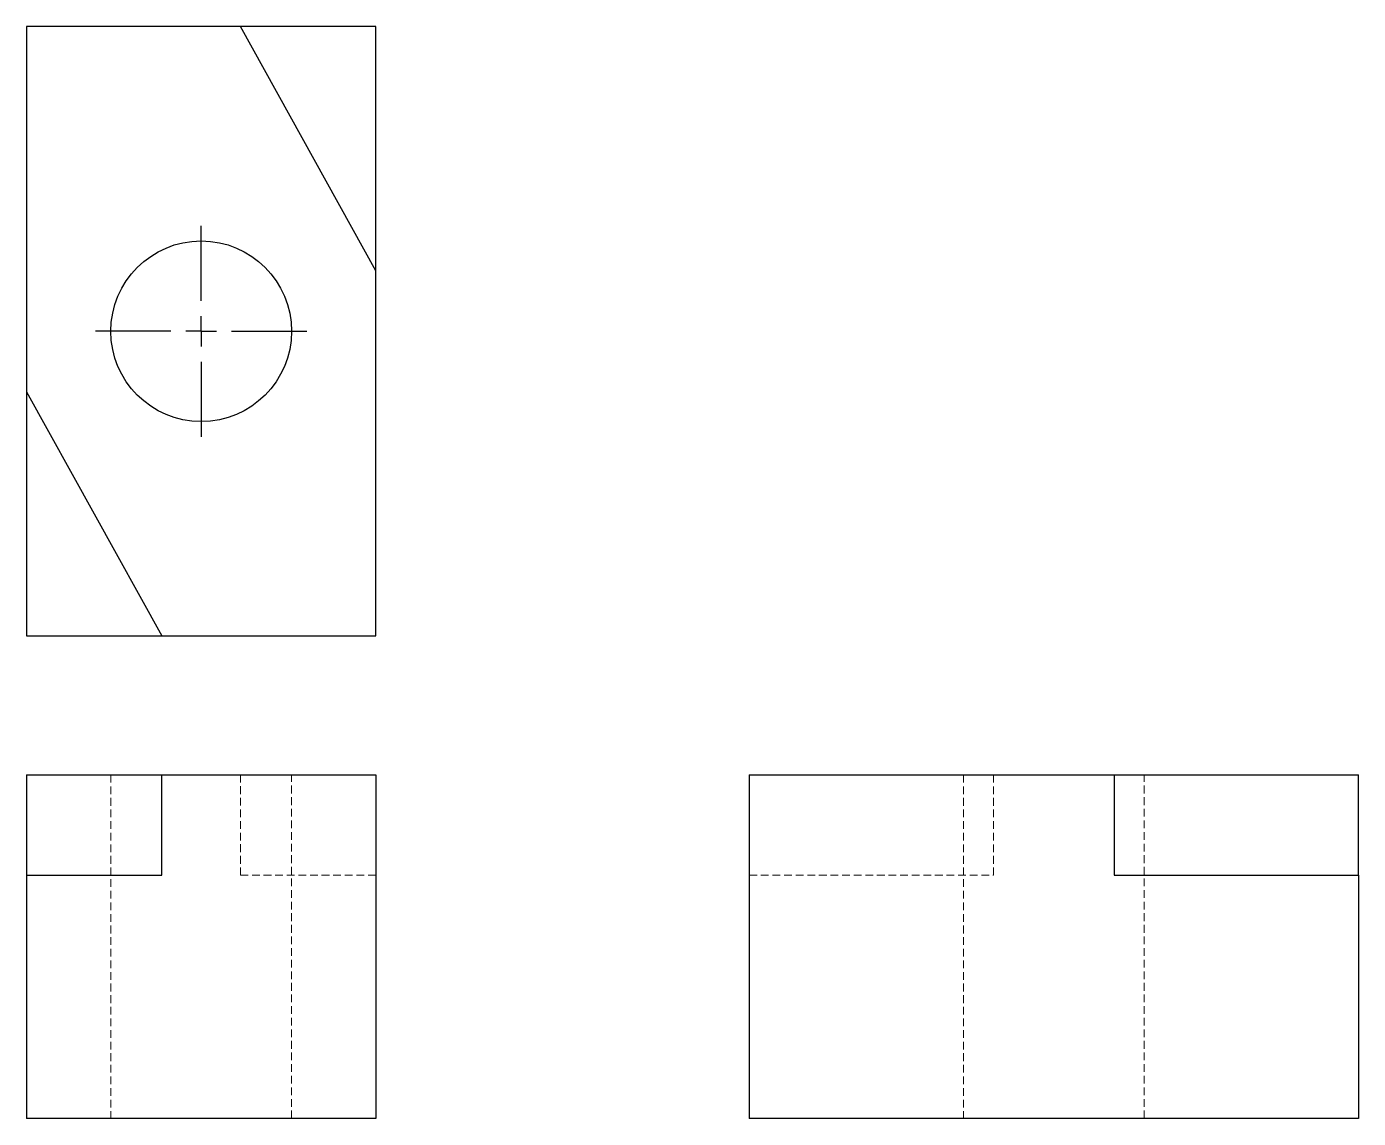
# Model space of a CAD drawing. Header units: millimetres. Extents: x 54 to 273, y 29 to 208.
import ezdxf

# ---------------------------------------------------------------- set-up
doc = ezdxf.new("R2010")
doc.units = ezdxf.units.MM
doc.linetypes.add('HIDDEN', pattern=[1.905, 1.27, -0.635])
doc.layers.add('10', color=7, linetype='Continuous')

# ---------------------------------------------------------------- blocks, each defined once
blk = doc.blocks.new('SW_CENTERMARKSYMBOL_0')
at = {"layer": '10', "color": 0}
for p, q in [((0, 5), (0, 17.33)), ((0, 0), (0, 2.5)), ((-5, 0), (-17.33, 0)), ((0, 0), (-2.5, 0)), ((0, 0), (0, -2.5)), ((0, 0), (2.5, 0)), ((5, 0), (17.33, 0)), ((0, -5), (0, -17.33))]:
    blk.add_line(p, q, dxfattribs=at)

msp = doc.modelspace()

# ---------------------------------------------------------------- linework, layer by layer
at = {"color": 7, "linetype": 'Continuous', "lineweight": 25}
for p, q in [((54.34, 208), (54.34, 148.08)), ((89.44, 208), (54.34, 208)), ((111.66, 167.92), (89.44, 208)), ((111.66, 208), (89.44, 208)), ((111.66, 167.92), (111.66, 208)), ((111.66, 108), (111.66, 167.92)), ((54.34, 148.08), (76.56, 108)), ((54.34, 148.08), (54.34, 108)), ((54.34, 108), (76.56, 108)), ((76.56, 108), (111.66, 108)), ((54.34, 85.2), (76.56, 85.2)), ((54.34, 85.2), (54.34, 68.7)), ((76.56, 68.7), (76.56, 85.2)), ((76.56, 85.2), (111.66, 85.2)), ((111.66, 85.2), (111.66, 28.8)), ((173, 85.2), (173, 28.8)), ((173, 85.2), (232.92, 85.2)), ((232.92, 85.2), (232.92, 68.7)), ((232.92, 85.2), (273, 85.2)), ((273, 68.7), (273, 85.2)), ((54.34, 68.7), (54.34, 28.8)), ((54.34, 68.7), (76.56, 68.7)), ((232.92, 68.7), (273, 68.7)), ((273, 68.7), (273, 28.8)), ((111.66, 28.8), (54.34, 28.8)), ((273, 28.8), (173, 28.8))]:
    msp.add_line(p, q, dxfattribs=at)
at = {"color": 7, "linetype": 'HIDDEN', "lineweight": 18}
for p, q in [((68.17, 85.2), (68.17, 28.8)), ((89.44, 68.7), (89.44, 85.2)), ((97.83, 28.8), (97.83, 85.2)), ((208.17, 85.2), (208.17, 28.8)), ((213.08, 85.2), (213.08, 68.7)), ((237.83, 28.8), (237.83, 85.2)), ((89.44, 68.7), (111.66, 68.7)), ((173, 68.7), (213.08, 68.7))]:
    msp.add_line(p, q, dxfattribs=at)
at = {"color": 7, "linetype": 'Continuous', "lineweight": 25}
msp.add_circle((83, 158), 14.83, dxfattribs=at)

# ---------------------------------------------------------------- block references
at = {"layer": '10'}
msp.add_blockref('SW_CENTERMARKSYMBOL_0', (83, 158), dxfattribs=at)

doc.saveas('drawing.dxf')
